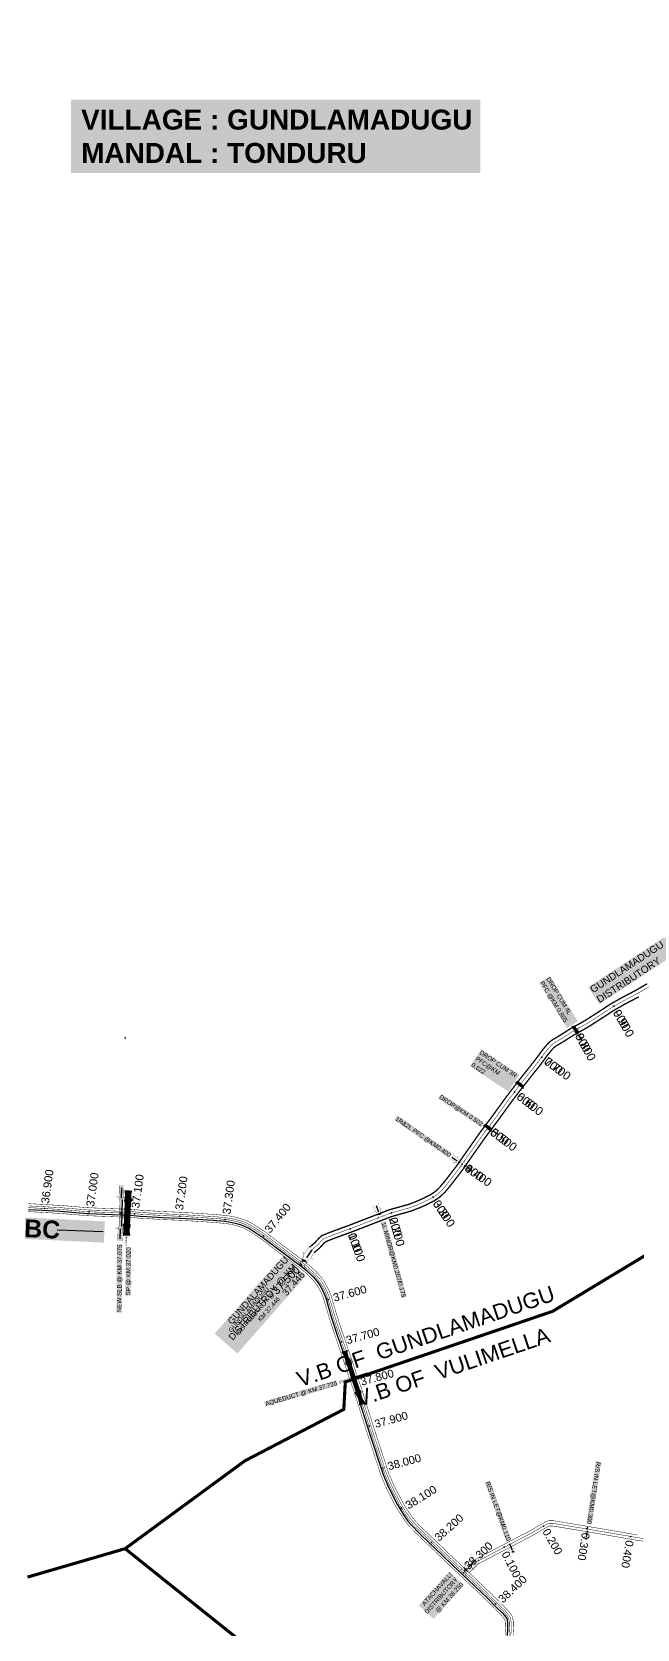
# Model space of a CAD drawing. Header units: inches. Extents: x 174104 to 230935, y 1583276 to 1631460.
# Drawn here: x 203582 to 204942, y 1599508 to 1603101 of the extents above; entities that cross this region are included whole.
import ezdxf
from ezdxf.enums import TextEntityAlignment as Align

# ---------------------------------------------------------------- set-up
doc = ezdxf.new("R2010")
doc.units = ezdxf.units.IN
doc.header["$LTSCALE"] = 15
doc.header["$MEASUREMENT"] = 0
doc.linetypes.add('ACAD_ISO02W100', pattern=[15, 12, -3])
doc.linetypes.add('HIDDEN2', pattern=[0.1875, 0.125, -0.0625])
for name, color, linetype in [('CANAL1', 7, 'Continuous'), ('CSMark', 72, 'Continuous'), ('RE REMARKS', 7, 'Continuous'), ('STRUCTURE', 5, 'Continuous'), ('TEXT', 1, 'Continuous'), ('text2', 7, 'Continuous'), ('VB', 72, 'Continuous'), ('VILLAGE BOUNDRY', 5, 'Continuous')]:
    doc.layers.add(name, color=color, linetype=linetype)
doc.styles.add('FONT1', font='Arial')
doc.styles.get("Standard").update_dxf_attribs({"font": 'arial.ttf'})
doc.dimstyles.get("Standard").update_dxf_attribs({"dimtxt": 0.18, "dimasz": 0.18, "dimexe": 0.18, "dimexo": 0.0625, "dimgap": 0.09, "dimtad": 0, "dimtih": 1, "dimtoh": 1, "dimdec": 4, "dimzin": 0, "dimdsep": 46, "dimtxsty": 'Standard', "dimcen": 0.09, "dimadec": 0, "dimazin": 0, "dimtfac": 1, "dimtdec": 4, "dimtofl": 0, "dimtmove": 0, "dimatfit": 3, "dimfxl": 1, "dimtolj": 1, "dimtzin": 0, "dimarcsym": 0})

# ---------------------------------------------------------------- blocks, each defined once
blk = doc.blocks.new('DROP')
h = blk.add_hatch()
h.set_pattern_fill('ANSI31', color=1, scale=10, angle=45)
h.set_pattern_definition([(90, (-324.4107, -25.7687), (-1.25, 0), [])])
h.paths.add_polyline_path([(-9.9, -4.3), (-13.8, 4.1), (13.8, 4.1), (10.2, -4.3)])
at = {"layer": 'STRUCTURE', "color": 5, "const_width": 0.49}
blk.add_lwpolyline([(-9.9, -4.3), (-13.8, 4.1), (13.8, 4.1), (10.2, -4.3), (-9.9, -4.3)], dxfattribs=at)
at = {"layer": 'STRUCTURE', "color": 5}
blk.add_circle((0, 0), 1.33, dxfattribs=at)
blk = doc.blocks.new('OT')
at = {"layer": 'STRUCTURE', "color": 190}
for points, const_width in [([(769751.4, 1706595.8), (769729.4, 1706595.8)], 0.5), ([(769775.2, 1706601.8), (769775.2, 1706597.8), (769769.2, 1706593.8), (769761.8, 1706593.8), (769754.4, 1706593.8), (769748.4, 1706597.8), (769748.4, 1706601.8)], 0.5), ([(769751.4, 1706579), (769729.4, 1706579)], 0.5), ([(769748.4, 1706573), (769748.4, 1706577), (769754.4, 1706581), (769761.8, 1706581), (769761.8, 1706581), (769761.8, 1706581), (769769.2, 1706581), (769775.2, 1706577), (769775.2, 1706573)], 0.5), ([(769761.8, 1706593.8), (769761.8, 1706581)], 2.5)]:
    blk.add_lwpolyline(points, dxfattribs=dict(at, const_width=const_width))
at = {"layer": 'STRUCTURE', "color": 0}
blk.add_circle((769761.8, 1706587.4), 1.87, dxfattribs=at)
blk.add_leader([(769732.6, 1706587.4), (769753.8, 1706587.4)], dimstyle='Standard', override={"dimasz": 10, "dimgap": 0.09, "dimtad": 0}, dxfattribs=at)
blk = doc.blocks.new('AQUEDUCT')
at = {"layer": 'STRUCTURE'}
h = blk.add_hatch(dxfattribs=at)
h.set_pattern_fill('DASH', color=256, scale=8, angle=-90, style=0)
h.set_pattern_definition([(270, (-1706662.7411, 769762.6106), (1, -1), [1, -1])])
edge = h.paths.add_edge_path()
edge.add_spline(control_points=[(6.5, -63.1), (6.2, -62.6), (5.2, -61.2), (4.6, -58.3), (4.1, -54.4), (3.3, -48.8), (4.1, -41.4), (5.4, -35.8), (6, -33)], knot_values=[0, 0, 0, 0, 1.613557, 5.24513, 8.624976, 13.470124, 22.190216, 30.746377, 30.746377, 30.746377, 30.746377], degree=3, periodic=0)
edge.add_line((6, -33), (4, -30))
edge.add_line((4, -30), (4, 30))
edge.add_line((4, 30), (6, 33))
edge.add_spline(control_points=[(6, 33), (5.3, 35.8), (3.9, 41.3), (2.8, 48.7), (3.5, 54.4), (3.9, 58.3), (4.4, 61.2), (5.4, 62.6), (5.7, 63.1)], knot_values=[0, 0, 0, 0, 8.556161, 17.276253, 22.121402, 25.501247, 29.13282, 30.746377, 30.746377, 30.746377, 30.746377], degree=3, periodic=0)
edge.add_line((5.7, 63.1), (-6.5, 63.1))
edge.add_spline(control_points=[(-6.5, 63.1), (-6.2, 62.6), (-5.2, 61.2), (-4.6, 58.3), (-4.1, 54.4), (-3.3, 48.8), (-4.1, 41.4), (-5.4, 35.8), (-6, 33)], knot_values=[0, 0, 0, 0, 1.613557, 5.24513, 8.624976, 13.470124, 22.190216, 30.746377, 30.746377, 30.746377, 30.746377], degree=3, periodic=0)
edge.add_line((-6, 33), (-4, 30))
edge.add_line((-4, 30), (-4, -30))
edge.add_line((-4, -30), (-6, -33))
edge.add_spline(control_points=[(-6, -33), (-5.3, -35.8), (-3.9, -41.3), (-2.8, -48.7), (-3.5, -54.4), (-3.9, -58.3), (-4.4, -61.2), (-5.4, -62.6), (-5.7, -63.1)], knot_values=[0, 0, 0, 0, 8.556161, 17.276253, 22.121402, 25.501247, 29.13282, 30.746377, 30.746377, 30.746377, 30.746377], degree=3, periodic=0)
edge.add_line((-5.7, -63.1), (6.5, -63.1))
blk.add_circle((0, 0), 0.938)
at = {"layer": 'STRUCTURE', "const_width": 0.628}
for points in [[(-12, 36), (-8, 36), (-4, 30), (-4, -30), (-8, -36), (-12, -36)], [(12, 36), (8, 36), (4, 30), (4, -30), (8, -36), (12, -36)]]:
    blk.add_lwpolyline(points, dxfattribs=at)
at = {"layer": 'STRUCTURE', "color": 3}
for points in [[(-4, 30), (-4, -30)], [(-4, 30), (-4, -30)], [(4, 30), (4, -30)]]:
    blk.add_lwpolyline(points, dxfattribs=at)
at = {"layer": 'STRUCTURE'}
for points in [[(-6.5, 63.1), (-5.7, 61.7), (-4.7, 58.2), (-4.2, 54.9), (-3.6, 50.1), (-4.3, 41.4), (-6, 33)], [(5.7, 63.1), (4.8, 61.7), (3.9, 58.2), (3.5, 54.8), (3.1, 50), (4, 41.3), (6, 33)], [(-5.7, -63.1), (-4.8, -61.7), (-3.9, -58.2), (-3.5, -54.8), (-3.1, -50), (-4, -41.3), (-6, -33)], [(6.5, -63.1), (5.7, -61.7), (4.7, -58.2), (4.2, -54.9), (3.6, -50.1), (4.3, -41.4), (6, -33)]]:
    blk.add_spline(points, degree=3, dxfattribs=at)
at = {"layer": 'STRUCTURE', "color": 0}
blk.add_text('STREAM', height=5, dxfattribs=at).set_placement((-19.7, -0.1), align=Align.MIDDLE_CENTER)
for points in [[(32.5, 0.1), (5.8, 0)], [(0.4, -62), (0.1, -38.2)]]:
    blk.add_leader(points, dimstyle='Standard', override={"dimasz": 10, "dimgap": 0.09, "dimtad": 0}, dxfattribs=at)
blk = doc.blocks.new('SLB')
at = {"layer": 'STRUCTURE'}
h = blk.add_hatch(dxfattribs=at)
h.set_pattern_fill('DOTS', color=6, scale=20, angle=320.3722, style=0)
h.set_pattern_definition([(320.372247934, (-159.4327, -72.9564), (1.2786241598, 0.5641323054), [0, -1.25])])
h.paths.add_polyline_path([(769699.5, 1706871.1), (769699.5, 1706861.1), (769729.1, 1706861.1), (769732.1, 1706863.1), (769792.1, 1706863.1), (769795.1, 1706861.1), (769824.7, 1706861.1), (769824.7, 1706871.1), (769795.1, 1706871.1), (769792.1, 1706869.1), (769732.1, 1706869.1), (769729.1, 1706871.1)])
at = {"layer": 'STRUCTURE', "color": 6, "linetype": 'ACAD_ISO02W100', "ltscale": 0.5, "const_width": 0.5}
for points in [[(769699.5, 1706871.1), (769729.1, 1706871.1)], [(769699.5, 1706861.1), (769729.1, 1706861.1)], [(769795.1, 1706871.1), (769824.7, 1706871.1)], [(769795.1, 1706861.1), (769824.7, 1706861.1)]]:
    blk.add_lwpolyline(points, dxfattribs=at)
at = {"layer": 'STRUCTURE', "color": 6, "const_width": 0.628}
for points in [[(769726.1, 1706877.1), (769726.1, 1706873.1), (769732.1, 1706869.1), (769792.1, 1706869.1), (769798.1, 1706873.1), (769798.1, 1706877.1)], [(769726.1, 1706855.1), (769726.1, 1706859.1), (769732.1, 1706863.1), (769792.1, 1706863.1), (769798.1, 1706859.1), (769798.1, 1706855.1)]]:
    blk.add_lwpolyline(points, dxfattribs=at)
at = {"layer": 'STRUCTURE', "color": 6}
blk.add_lwpolyline([(769732.1, 1706863.1), (769792.1, 1706863.1)], dxfattribs=at)
blk.add_lwpolyline([(769732.1, 1706863.1), (769792.1, 1706863.1)], dxfattribs=at)
at = {"layer": 'STRUCTURE', "color": 0}
blk.add_circle((769762.1, 1706866.1), 1.24, dxfattribs=at)
for points in [[(769703.8, 1706866), (769726.7, 1706866)], [(769818.6, 1706865.8), (769795.7, 1706865.8)]]:
    blk.add_leader(points, dimstyle='Standard', override={"dimasz": 10, "dimgap": 0.09, "dimtad": 0}, dxfattribs=at)
blk = doc.blocks.new('SP')
at = {"layer": 'STRUCTURE'}
h = blk.add_hatch(dxfattribs=at)
h.set_pattern_fill('DASH', color=256, scale=8, style=0)
edge = h.paths.add_edge_path()
edge.add_spline(control_points=[(769825.7, 1706742.1), (769825.3, 1706741.8), (769823.8, 1706740.8), (769820.9, 1706740.3), (769817, 1706739.7), (769811.4, 1706738.9), (769804, 1706739.7), (769798.4, 1706741), (769795.6, 1706741.6)], knot_values=[0, 0, 0, 0, 1.613557, 5.24513, 8.624976, 13.470124, 22.190216, 30.746377, 30.746377, 30.746377, 30.746377], degree=3, periodic=0)
edge.add_line((769795.6, 1706741.6), (769792.6, 1706739.6))
edge.add_line((769792.6, 1706739.6), (769732.6, 1706739.6))
edge.add_line((769732.6, 1706739.6), (769729.6, 1706741.6))
edge.add_spline(control_points=[(769729.6, 1706741.6), (769726.9, 1706740.9), (769721.3, 1706739.5), (769713.9, 1706738.5), (769708.3, 1706739.1), (769704.4, 1706739.6), (769701.5, 1706740), (769700, 1706741), (769699.5, 1706741.3)], knot_values=[0, 0, 0, 0, 8.556161, 17.276253, 22.121402, 25.501247, 29.13282, 30.746377, 30.746377, 30.746377, 30.746377], degree=3, periodic=0)
edge.add_line((769699.5, 1706741.3), (769699.5, 1706722.1))
edge.add_spline(control_points=[(769699.5, 1706722.1), (769700, 1706722.4), (769701.4, 1706723.4), (769704.3, 1706724), (769708.2, 1706724.5), (769713.8, 1706725.3), (769721.2, 1706724.5), (769726.8, 1706723.3), (769729.6, 1706722.6)], knot_values=[0, 0, 0, 0, 1.613557, 5.24513, 8.624976, 13.470124, 22.190216, 30.746377, 30.746377, 30.746377, 30.746377], degree=3, periodic=0)
edge.add_line((769729.6, 1706722.6), (769732.6, 1706724.6))
edge.add_line((769732.6, 1706724.6), (769792.6, 1706724.6))
edge.add_line((769792.6, 1706724.6), (769795.6, 1706722.6))
edge.add_spline(control_points=[(769795.6, 1706722.6), (769798.4, 1706723.3), (769803.9, 1706724.8), (769811.3, 1706725.8), (769817, 1706725.1), (769820.9, 1706724.7), (769823.8, 1706724.2), (769825.2, 1706723.3), (769825.7, 1706723)], knot_values=[0, 0, 0, 0, 8.556161, 17.276253, 22.121402, 25.501247, 29.13282, 30.746377, 30.746377, 30.746377, 30.746377], degree=3, periodic=0)
edge.add_line((769825.7, 1706723), (769825.7, 1706742.1))
h.paths.add_polyline_path([(769764.2, 1706732.1, -1), (769761.1, 1706732.1, -1)], flags=0)
h.paths.add_polyline_path([(769761.1, 1706732.1, 1), (769764.2, 1706732.1, 1)], flags=16)
at = {"layer": 'STRUCTURE', "const_width": 0.628}
for points in [[(769726.6, 1706747.6), (769726.6, 1706743.6), (769732.6, 1706739.6), (769792.6, 1706739.6), (769798.6, 1706743.6), (769798.6, 1706747.6)], [(769726.6, 1706716.6), (769726.6, 1706720.6), (769732.6, 1706724.6), (769792.6, 1706724.6), (769798.6, 1706720.6), (769798.6, 1706716.6)]]:
    blk.add_lwpolyline(points, dxfattribs=at)
at = {"layer": 'STRUCTURE', "color": 3}
blk.add_lwpolyline([(769732.6, 1706724.6), (769792.6, 1706724.6)], dxfattribs=at)
blk.add_lwpolyline([(769732.6, 1706724.6), (769792.6, 1706724.6)], dxfattribs=at)
at = {"layer": 'STRUCTURE', "color": 0}
blk.add_circle((769762.6, 1706732.1), 1.55, dxfattribs=at)
at = {"layer": 'STRUCTURE'}
for points in [[(769699.5, 1706741.3), (769700.9, 1706740.5), (769704.4, 1706739.6), (769707.8, 1706739.2), (769712.6, 1706738.8), (769721.3, 1706739.7), (769729.6, 1706741.6)], [(769699.5, 1706722.1), (769700.9, 1706723), (769704.4, 1706724), (769707.7, 1706724.5), (769712.5, 1706725), (769721.2, 1706724.4), (769729.6, 1706722.6)], [(769825.7, 1706742.1), (769824.3, 1706741.3), (769820.8, 1706740.3), (769817.5, 1706739.8), (769812.7, 1706739.2), (769804, 1706739.9), (769795.6, 1706741.6)], [(769825.7, 1706723), (769824.3, 1706723.8), (769820.8, 1706724.7), (769817.4, 1706725.1), (769812.6, 1706725.5), (769803.9, 1706724.6), (769795.6, 1706722.6)]]:
    blk.add_spline(points, degree=3, dxfattribs=at)
at = {"layer": 'STRUCTURE', "color": 0}
blk.add_text('STREAM', height=5, dxfattribs=at).set_placement((769684.3, 1706732.1), align=Align.MIDDLE_CENTER)
for points in [[(769727.4, 1706732.1), (769700.8, 1706732.1)], [(769824.4, 1706732.1), (769800.5, 1706732.1)]]:
    blk.add_leader(points, dimstyle='Standard', override={"dimasz": 10, "dimgap": 0.09, "dimtad": 0}, dxfattribs=at)
blk = doc.blocks.new('1INLET')
at = {"layer": 'STRUCTURE', "color": 190}
for points, const_width in [([(9.4, 10.1), (9.4, 7.3), (5.2, 4.5), (0, 4.5), (0, 4.5), (0, 4.5), (-5.2, 4.5), (-9.4, 7.3), (-9.4, 10.1)], 0.35), ([(0, -4.5), (0, 4.5)], 1.75), ([(7.3, 5.9), (22.7, 5.9)], 0.35), ([(-9.4, -10.1), (-9.4, -7.3), (-5.2, -4.5), (0, -4.5), (5.2, -4.5), (9.4, -7.3), (9.4, -10.1)], 0.35), ([(7.3, -5.9), (22.7, -5.9)], 0.35)]:
    blk.add_lwpolyline(points, dxfattribs=dict(at, const_width=const_width))
at = {"layer": 'STRUCTURE', "color": 0}
blk.add_circle((0, 0), 1.31, dxfattribs=at)
blk.add_leader([(26, 0.1), (5.6, 0)], dimstyle='Standard', override={"dimasz": 8, "dimgap": 0.09, "dimtad": 0}, dxfattribs=at)
blk = doc.blocks.new('GGG')
at = {"layer": 'STRUCTURE', "color": 5, "insert": (181339.4, 1616872.7), "char_height": 40, "width": 213.631, "attachment_point": 1, "rotation": 22.6465, "bg_fill": 1, "box_fill_scale": 1.1, "bg_fill_color": 7, "bg_fill_true_color": 16777215, "bg_fill_transparency": 0}
blk.add_mtext('{\\fArial|b1|i0|c0|p34;\\C1;PBC}', dxfattribs=at)
at = {"layer": 'RE REMARKS', "color": 1}
blk.add_leader([(181545.2, 1616937), (181450.2, 1616896)], dimstyle='Standard', override={"dimasz": 50}, dxfattribs=at)

msp = doc.modelspace()

# ---------------------------------------------------------------- linework, layer by layer
at = {"color": 3}
for p in [(203791, 1600838, 23), (203710.39862, 1600447.08899), (203781.25132, 1600444.23143), (203796.25132, 1600444.23143), (204185.80758, 1600330.72841), (204188, 1600328, 19), (204277.56828, 1600154.19138), (204304.26351, 1600073.82372), (204309.58111, 1600059.21147), (204412.84803, 1599780.03647)]:
    msp.add_point(p, dxfattribs=at)
at = {"layer": 'CANAL1', "color": 200}
for points, const_width in [([(204205.79968, 1600367.38723), (204218.20987, 1600377.93843), (204227.57631, 1600388.38106), (204233.64532, 1600393.40063), (204242.29034, 1600397.09603), (204260.58747, 1600404.19916), (204294.26154, 1600416.35891), (204353.8951, 1600439.4715), (204384.84732, 1600451.38997), (204410.1704, 1600458.56933), (204429.50484, 1600463.96147), (204448.83268, 1600471.56233), (204462.33528, 1600477.59562), (204478.58633, 1600485.95286), (204488.59081, 1600492.69809), (204498.74165, 1600502.29696), (204510.46909, 1600516.41552), (204536.34535, 1600550.00755), (204559.03557, 1600582.6355), (204587.85276, 1600623.59315), (204614.41536, 1600658.95689), (204647.75727, 1600704.96447), (204672.99417, 1600738.12255), (204712.71537, 1600788.04729), (204729.23984, 1600810.4372), (204738.72162, 1600821.9172), (204744.32683, 1600827.95865), (204751.63248, 1600833.65661), (204766.35391, 1600842.28017), (204791.92037, 1600858.55375), (204808.10008, 1600867.4582), (204825.57613, 1600877.3554), (204860.10709, 1600899.46198), (204882.28166, 1600914.04664), (204890.97617, 1600919.06199), (204909.51433, 1600929.43341), (204938.22447, 1600944.49226), (204964.92418, 1600959.92699)], 3), ([(204205.79968, 1600367.38723), (204218.20987, 1600377.93843), (204227.57631, 1600388.38106), (204233.64532, 1600393.40063), (204242.29034, 1600397.09603), (204260.58747, 1600404.19916), (204294.26154, 1600416.35891), (204353.8951, 1600439.4715), (204384.84732, 1600451.38997), (204410.1704, 1600458.56933), (204429.50484, 1600463.96147), (204448.83268, 1600471.56233), (204462.33528, 1600477.59562), (204478.58633, 1600485.95286), (204488.59081, 1600492.69809), (204498.74165, 1600502.29696), (204510.46909, 1600516.41552), (204536.34535, 1600550.00755), (204559.03557, 1600582.6355), (204587.85276, 1600623.59315), (204614.41536, 1600658.95689), (204647.75727, 1600704.96447), (204672.99417, 1600738.12255), (204712.71537, 1600788.04729), (204729.23984, 1600810.4372), (204738.72162, 1600821.9172), (204744.32683, 1600827.95865), (204751.63248, 1600833.65661), (204766.35391, 1600842.28017), (204791.92037, 1600858.55375), (204808.10008, 1600867.4582), (204825.57613, 1600877.3554), (204860.10709, 1600899.46198), (204882.28166, 1600914.04664), (204890.97617, 1600919.06199), (204909.51433, 1600929.43341), (204938.22447, 1600944.49226), (204964.92418, 1600959.92699)], 1), ([(204216.1635, 1600355.19743), (204229.39813, 1600366.44957), (204238.69169, 1600376.81094), (204242.06068, 1600379.59737), (204248.33166, 1600382.27797), (204266.20053, 1600389.21484), (204299.87046, 1600401.37309), (204359.6609, 1600424.5465), (204389.91468, 1600436.19603), (204414.5016, 1600443.16667), (204434.59516, 1600448.77053), (204455.02732, 1600456.80567), (204469.26272, 1600463.16638), (204486.74567, 1600472.15714), (204498.62719, 1600480.16791), (204510.43435, 1600491.33304), (204522.96491, 1600506.41848), (204549.25865, 1600540.55245), (204572.14643, 1600573.4645), (204600.79524, 1600614.18285), (204627.29064, 1600649.45711), (204660.60273, 1600695.42353), (204685.62183, 1600728.29545), (204725.41663, 1600778.31271), (204741.85416, 1600800.5848), (204750.76438, 1600811.3728), (204755.18117, 1600816.13335), (204760.63552, 1600820.38739), (204774.69609, 1600828.62383), (204800.08163, 1600844.78225), (204815.89992, 1600853.4878), (204833.83787, 1600863.6466), (204868.81691, 1600886.04002), (204890.68234, 1600900.42136), (204898.87983, 1600905.15001), (204917.13767, 1600915.36459), (204945.94753, 1600930.47574)], 3), ([(204216.1635, 1600355.19743), (204229.39813, 1600366.44957), (204238.69169, 1600376.81094), (204242.06068, 1600379.59737), (204248.33166, 1600382.27797), (204266.20053, 1600389.21484), (204299.87046, 1600401.37309), (204359.6609, 1600424.5465), (204389.91468, 1600436.19603), (204414.5016, 1600443.16667), (204434.59516, 1600448.77053), (204455.02732, 1600456.80567), (204469.26272, 1600463.16638), (204486.74567, 1600472.15714), (204498.62719, 1600480.16791), (204510.43435, 1600491.33304), (204522.96491, 1600506.41848), (204549.25865, 1600540.55245), (204572.14643, 1600573.4645), (204600.79524, 1600614.18285), (204627.29064, 1600649.45711), (204660.60273, 1600695.42353), (204685.62183, 1600728.29545), (204725.41663, 1600778.31271), (204741.85416, 1600800.5848), (204750.76438, 1600811.3728), (204755.18117, 1600816.13335), (204760.63552, 1600820.38739), (204774.69609, 1600828.62383), (204800.08163, 1600844.78225), (204815.89992, 1600853.4878), (204833.83787, 1600863.6466), (204868.81691, 1600886.04002), (204890.68234, 1600900.42136), (204898.87983, 1600905.15001), (204917.13767, 1600915.36459), (204945.94753, 1600930.47574)], 1), ([(203573.43107, 1600447.39044), (203604.32145, 1600445.68548), (203645.60237, 1600443.27279), (203705.77743, 1600438.26805), (203710.03594, 1600438.0963), (203780.16206, 1600435.26804), (203795.2052, 1600435.43016), (203824.4542, 1600432.50328), (203839.85711, 1600431.73798), (203875.04832, 1600429.53178), (203912.89656, 1600427.94864), (203942.81948, 1600426.2546), (203965.27493, 1600424.69824), (203988.36768, 1600423.26932), (204014.26244, 1600420.90448), (204027.57252, 1600419.09012), (204040.07571, 1600416.15924), (204048.01615, 1600413.78689), (204057.49582, 1600410.37351), (204067.98266, 1600404.91285), (204076.84187, 1600399.50408), (204099.56813, 1600384.19753), (204101.01059, 1600383.06871), (204124.41538, 1600364.75268), (204169.77144, 1600331.05987), (204182.40649, 1600322.10816), (204195.64283, 1600310.87005), (204210.35438, 1600297.34688), (204218.86166, 1600287.25252), (204225.06814, 1600278.00865), (204232.58897, 1600263.84691), (204237.38699, 1600251.5689), (204249.79362, 1600209.4239), (204255.72122, 1600190.87733), (204264.23224, 1600165.5919), (204269.03897, 1600151.31895), (204290.77491, 1600086.77691), (204295.55027, 1600071.44902), (204301.12372, 1600056.13372), (204304.74287, 1600046.18865), (204335.21587, 1599949.61426), (204366.38212, 1599854.2238), (204378.56538, 1599825.137), (204399.01982, 1599785.21298), (204405.20902, 1599775.27773), (204412.14507, 1599764.14359), (204422.98764, 1599748.33848), (204431.17238, 1599738.50164), (204448.85976, 1599720.63465), (204472.40901, 1599698.04433), (204499.52701, 1599672.03059), (204524.89495, 1599647.61093), (204545.6924, 1599628.39773), (204601.45401, 1599575.25269), (204622.87133, 1599553.44441), (204635.46287, 1599541.4233), (204640.39929, 1599535.69705), (204644.70102, 1599529.84511), (204646.04658, 1599523.8856), (204646.17798, 1599508.52548), (204645.41243, 1599493.93535)], 1), ([(203574.16093, 1600465.37756), (203605.34255, 1600463.65652), (203646.87363, 1600461.22921), (203706.88657, 1600456.23795), (203710.76131, 1600456.08168), (203780.42794, 1600453.27196), (203796.0068, 1600453.43984), (203825.7978, 1600450.45872), (203840.86689, 1600449.71002), (203875.98768, 1600447.50822), (203913.78144, 1600445.92736), (203943.95052, 1600444.2194), (203966.45307, 1600442.65976), (203989.74232, 1600441.21868), (204016.29756, 1600438.79352), (204030.84948, 1600436.80988), (204044.71029, 1600433.56076), (204053.64585, 1600430.89111), (204064.73418, 1600426.89849), (204076.83934, 1600420.59515), (204086.56413, 1600414.65792), (204110.15587, 1600398.76847), (204112.10385, 1600397.24402), (204135.33062, 1600379.06732), (204180.34256, 1600345.63013), (204193.45551, 1600336.33984), (204207.56317, 1600324.36195), (204223.37962, 1600309.82312), (204233.25834, 1600298.10148), (204240.52986, 1600287.27135), (204248.97503, 1600271.36909), (204254.43501, 1600257.3971), (204267.00238, 1600214.7061), (204272.82478, 1600196.48867), (204281.29176, 1600171.3341), (204286.09759, 1600157.06381), (204307.89909, 1600092.32709), (204312.60973, 1600077.20698), (204318.0385, 1600062.28923), (204321.79113, 1600051.97735), (204352.35413, 1599955.11774), (204383.26588, 1599860.5062), (204394.90062, 1599832.729), (204414.69618, 1599794.09102), (204420.48703, 1599784.79521), (204427.21293, 1599773.99841), (204437.35836, 1599759.20952), (204444.51162, 1599750.61236), (204461.48824, 1599733.46335), (204484.86971, 1599711.03398), (204511.99899, 1599685.00941), (204537.24505, 1599660.70707), (204558.0096, 1599641.52427), (204614.08799, 1599588.07731), (204635.51067, 1599566.26359), (204648.52513, 1599553.8387), (204654.48871, 1599546.92095), (204661.43098, 1599537.47689), (204664.02942, 1599525.9684), (204664.18202, 1599508.13052), (204663.37357, 1599492.72265)], 1), ([(204557.17085, 1599643.84996), (204578.54963, 1599665.13891), (204697.53666, 1599727.33009), (204730.34891, 1599746.14982), (204737.14529, 1599749.90317), (204741.88149, 1599751.88228), (204746.55599, 1599752.23001), (204753.24196, 1599752.31965), (204833.48891, 1599738.96295), (204942.70698, 1599720.18442)], 1), ([(204565.63824, 1599635.34683), (204585.72463, 1599655.34882), (204703.30334, 1599716.80391), (204736.23509, 1599735.69218), (204742.37471, 1599739.08283), (204744.71251, 1599740.05972), (204747.08201, 1599740.23599), (204752.33004, 1599740.30635), (204831.48709, 1599727.13105), (204940.82702, 1599708.33158), (204956.29101, 1599706.08411)], 1)]:
    msp.add_lwpolyline(points, dxfattribs=dict(at, const_width=const_width))
at = {"layer": 'CANAL1', "color": 1, "linetype": 'HIDDEN2', "ltscale": 4, "const_width": 1}
for points in [[(204210.98159, 1600361.29233), (204223.804, 1600372.194), (204233.134, 1600382.596), (204237.853, 1600386.499), (204245.311, 1600389.687), (204263.394, 1600396.707), (204297.066, 1600408.866), (204356.778, 1600432.009), (204387.381, 1600443.793), (204412.336, 1600450.868), (204432.05, 1600456.366), (204451.93, 1600464.184), (204465.799, 1600470.381), (204482.666, 1600479.055), (204493.609, 1600486.433), (204504.588, 1600496.815), (204516.717, 1600511.417), (204542.802, 1600545.28), (204565.591, 1600578.05), (204594.324, 1600618.888), (204620.853, 1600654.207), (204654.18, 1600700.194), (204679.308, 1600733.209), (204719.066, 1600783.18), (204735.547, 1600805.511), (204744.743, 1600816.645), (204749.754, 1600822.046), (204756.134, 1600827.022), (204770.525, 1600835.452), (204796.001, 1600851.668), (204812, 1600860.473), (204829.707, 1600870.501), (204864.462, 1600892.751), (204886.482, 1600907.234), (204894.928, 1600912.106), (204913.326, 1600922.399), (204942.086, 1600937.484), (204968.928, 1600953.001)], [(204210.98159, 1600361.29233), (204223.804, 1600372.194), (204233.134, 1600382.596), (204237.853, 1600386.499), (204245.311, 1600389.687), (204263.394, 1600396.707), (204297.066, 1600408.866), (204356.778, 1600432.009), (204387.381, 1600443.793), (204412.336, 1600450.868), (204432.05, 1600456.366), (204451.93, 1600464.184), (204465.799, 1600470.381), (204482.666, 1600479.055), (204493.609, 1600486.433), (204504.588, 1600496.815), (204516.717, 1600511.417), (204542.802, 1600545.28), (204565.591, 1600578.05), (204594.324, 1600618.888), (204620.853, 1600654.207), (204654.18, 1600700.194), (204679.308, 1600733.209), (204719.066, 1600783.18), (204735.547, 1600805.511), (204744.743, 1600816.645), (204749.754, 1600822.046), (204756.134, 1600827.022), (204770.525, 1600835.452), (204796.001, 1600851.668), (204812, 1600860.473), (204829.707, 1600870.501), (204864.462, 1600892.751), (204886.482, 1600907.234), (204894.928, 1600912.106), (204913.326, 1600922.399), (204942.086, 1600937.484), (204968.928, 1600953.001)], [(203573.796, 1600456.384), (203604.832, 1600454.671), (203646.238, 1600452.251), (203706.332, 1600447.253), (203710.39862, 1600447.08899), (203780.295, 1600444.27), (203795.606, 1600444.435), (203825.126, 1600441.481), (203840.362, 1600440.724), (203875.518, 1600438.52), (203913.339, 1600436.938), (203943.385, 1600435.237), (203965.864, 1600433.679), (203989.055, 1600432.244), (204015.28, 1600429.849), (204029.211, 1600427.95), (204042.393, 1600424.86), (204050.831, 1600422.339), (204061.115, 1600418.636), (204072.411, 1600412.754), (204081.703, 1600407.081), (204104.862, 1600391.483), (204106.55722, 1600390.15637), (204129.873, 1600371.91), (204175.057, 1600338.345), (204187.931, 1600329.224), (204201.603, 1600317.616), (204216.867, 1600303.585), (204226.06, 1600292.677), (204232.799, 1600282.64), (204240.782, 1600267.608), (204245.911, 1600254.483), (204258.398, 1600212.065), (204264.273, 1600193.683), (204272.762, 1600168.463), (204277.56828, 1600154.19138), (204299.337, 1600089.552), (204304.08, 1600074.328), (204309.58111, 1600059.21147), (204313.267, 1600049.083), (204343.785, 1599952.366), (204374.824, 1599857.365), (204386.733, 1599828.933), (204406.858, 1599789.652), (204412.84803, 1599780.03647), (204419.679, 1599769.071), (204430.173, 1599753.774), (204437.842, 1599744.557), (204455.174, 1599727.049), (204478.63936, 1599704.53916), (204505.763, 1599678.52), (204531.07, 1599654.159), (204551.851, 1599634.961), (204607.771, 1599581.665), (204629.191, 1599559.854), (204641.994, 1599547.631), (204647.444, 1599541.309), (204653.066, 1599533.661), (204655.038, 1599524.927), (204655.18, 1599508.328), (204654.393, 1599493.329)]]:
    msp.add_lwpolyline(points, dxfattribs=at)
at = {"layer": 'CANAL1', "color": 5, "const_width": 1}
msp.add_lwpolyline([(203573.95819, 1600460.38114), (203605.05891, 1600458.66456), (203646.5205, 1600456.24131), (203706.57848, 1600451.24631), (203710.55982, 1600451.08574), (203780.35408, 1600448.27087), (203795.78413, 1600448.43715), (203825.42458, 1600445.4711), (203840.5864, 1600444.71779), (203875.72675, 1600442.51477), (203913.53564, 1600440.93327), (203943.63634, 1600439.22918), (203966.12581, 1600437.67045), (203989.36048, 1600436.23275), (204015.73225, 1600433.82434), (204029.93921, 1600431.88773), (204043.42291, 1600428.72701), (204052.08205, 1600426.13994), (204062.72353, 1600422.30822), (204074.37915, 1600416.23895), (204083.8635, 1600410.44852), (204107.21483, 1600394.72098), (204109.02238, 1600393.30644), (204132.29861, 1600375.09103), (204177.40614, 1600341.58284), (204190.38634, 1600332.38659), (204204.25196, 1600320.6142), (204219.7615, 1600306.3575), (204229.25926, 1600295.08788), (204236.23494, 1600284.69838), (204244.42335, 1600269.2796), (204249.69945, 1600255.77816), (204262.22217, 1600213.23882), (204268.07379, 1600194.92997), (204276.553, 1600169.73904), (204281.35908, 1600155.46802), (204303.14237, 1600090.78537), (204307.87099, 1600075.60755), (204313.33995, 1600060.57937), (204317.0555, 1600050.36938), (204347.5935, 1599953.58899), (204378.57595, 1599858.76109), (204390.36305, 1599830.62011), (204410.34163, 1599791.6249), (204416.24314, 1599782.15146), (204423.02741, 1599771.26096), (204433.36649, 1599756.18979), (204440.80628, 1599747.24827), (204457.98033, 1599729.89982), (204481.40841, 1599707.42574), (204508.53455, 1599681.40418), (204533.81447, 1599657.06925), (204554.58816, 1599637.87801), (204610.57855, 1599584.51492), (204631.99974, 1599562.70271), (204644.89673, 1599550.38998), (204650.57498, 1599543.8032), (204656.78377, 1599535.35695), (204659.03419, 1599525.38984), (204659.1809, 1599508.24023), (204658.38436, 1599493.05951)], dxfattribs=at)
at = {"layer": 'CANAL1', "color": 5}
msp.add_lwpolyline([(203573.63381, 1600452.38686), (203604.60509, 1600450.67744), (203645.9555, 1600448.26069), (203706.08552, 1600443.25969), (203710.23743, 1600443.09224), (203780.23592, 1600440.26913), (203795.42787, 1600440.43285), (203824.82742, 1600437.4909), (203840.1376, 1600436.73021), (203875.30925, 1600434.52523), (203913.14236, 1600432.94273), (203943.13366, 1600431.24482), (203965.60219, 1600429.68755), (203988.74952, 1600428.25525), (204014.82775, 1600425.87366), (204028.48279, 1600424.01227), (204041.36309, 1600420.99299), (204049.57995, 1600418.53806), (204059.50647, 1600414.96378), (204070.44285, 1600409.26905), (204079.5425, 1600403.71348), (204102.50917, 1600388.24502), (204104.09205, 1600387.00629), (204127.44739, 1600368.72897), (204172.70786, 1600335.10716), (204185.47566, 1600326.06141), (204198.95404, 1600314.6178), (204213.9725, 1600300.8125), (204222.86074, 1600290.26612), (204229.36306, 1600280.58162), (204237.14065, 1600265.9364), (204242.12255, 1600253.18784), (204254.57383, 1600210.89118), (204260.47221, 1600192.43603), (204268.971, 1600167.18696), (204273.77747, 1600152.91474), (204295.53163, 1600088.31863), (204300.28901, 1600073.04845), (204305.82227, 1600057.84358), (204309.4785, 1600047.79662), (204339.9765, 1599951.14301), (204371.07205, 1599855.96891), (204383.10295, 1599827.24589), (204403.37437, 1599787.6791), (204409.45291, 1599777.92147), (204416.33059, 1599766.88104), (204426.97951, 1599751.35821), (204434.87772, 1599741.86573), (204452.36767, 1599724.19818), (204475.87032, 1599701.65257), (204502.99145, 1599675.63582), (204528.32553, 1599651.24875), (204549.11384, 1599632.04399), (204604.96345, 1599578.81508), (204626.38226, 1599557.00529), (204639.09127, 1599544.87202), (204644.31302, 1599538.8148), (204649.34823, 1599531.96505), (204651.04181, 1599524.46416), (204651.1791, 1599508.41577), (204650.40164, 1599493.59849)], dxfattribs=at)
at = {"layer": 'CANAL1', "color": 1, "ltscale": 4, "const_width": 1}
msp.add_lwpolyline([(204557.25964, 1599642.2171), (204582.13713, 1599660.24386), (204582.13713, 1599660.24386), (204700.42, 1599722.067), (204733.292, 1599740.921), (204739.76, 1599744.493), (204743.297, 1599745.971), (204746.819, 1599746.233), (204752.786, 1599746.313), (204832.488, 1599733.047), (204941.767, 1599714.258), (204956.581, 1599712.105)], dxfattribs=at)
at = {"layer": 'text2', "color": 2, "linetype": 'Continuous'}
for p in [(204889.98478, 1600909.25455), (204889.98478, 1600909.25455), (204805.00554, 1600856.62362), (204805.00554, 1600856.62362), (204727.85987, 1600795.09529), (204727.85987, 1600795.09529), (204666.38762, 1600716.23326), (204666.38762, 1600716.23326), (204607.00967, 1600635.77689), (204607.00967, 1600635.77689), (204549.06564, 1600554.28696), (204549.06564, 1600554.28696), (204483.50047, 1600479.61762), (204483.50047, 1600479.61762), (203610.16013, 1600454.35959), (203812.25775, 1600442.7687), (203914.07142, 1600436.89654), (204390.20034, 1600444.59231), (204390.20034, 1600444.59231), (204015.81215, 1600429.77646), (204296.84388, 1600408.78579), (204296.84388, 1600408.78579), (204102.50352, 1600393.07148), (204247.37533, 1600249.5087), (204339.64242, 1599965.49457), (204370.56623, 1599870.39675), (204831, 1599736, 3), (204479.77639, 1599703.44843), (204552.26458, 1599634.56683), (204555, 1599639, 1), (204624.11209, 1599565.02562)]:
    msp.add_point(p, dxfattribs=at)
at = {"layer": 'text2', "color": 3, "linetype": 'Continuous'}
for p in [(204802, 1600861, 14), (204677, 1600736, 13), (204606, 1600638, 12), (204363, 1600442, 11), (204190, 1600336, 10), (204731.48558, 1599739.88491), (204828.9345, 1599733.63846), (204643.53428, 1599692.33443), (204655.73253, 1599698.71011), (204927.49159, 1599716.71246)]:
    msp.add_point(p, dxfattribs=at)
at = {"layer": 'VILLAGE BOUNDRY', "linetype": 'HIDDEN2', "ltscale": 20, "const_width": 7}
msp.add_lwpolyline([(203571.55879, 1599625.25757), (203791.12047, 1599689.23718), (204060.26592, 1599886.80079), (204282.77944, 1600002.62654), (204286.13917, 1600064.26447), (204752.319, 1600223.10858), (205100.28202, 1600433.11444), (205152.05635, 1600724.79087), (205177.56634, 1600929.61524), (205214.78575, 1601157.2378), (205270.13142, 1601469.74098), (205315.8771, 1601679.72454), (205437.45166, 1602144.30937), (205465.76374, 1602265.1479), (205501.09927, 1602412.9072), (205551.24719, 1602636.91614), (205642.98061, 1602956.78802), (205764.38448, 1603365.23283), (205811.43965, 1603536.20371), (205906.70745, 1603798.67439), (205977.54763, 1604112.24759), (206013.64296, 1604361.45039)], dxfattribs=at)
at = {"layer": 'VILLAGE BOUNDRY', "linetype": 'HIDDEN2', "ltscale": 20}
msp.add_lwpolyline([(203566.92711, 1596785.29024, 7, 7, 0), (203687.34223, 1596819.21224, 7, 7, 0), (203725.25449, 1596832.28476, 7, 7, 0), (203793.92458, 1596851.31574, 7, 7, 0), (203815.38912, 1596873.20649, 7, 7, 0), (203791.67919, 1596959.05829, 7, 7, 0), (203768.794, 1597048.17376, 7, 7, 0), (203692.21523, 1597349.37718, 7, 7, 0), (203696.33945, 1597666.51304, 7, 7, 0), (203720.33628, 1597739.62764, 7, 7, 0), (204101.06262, 1597932.65207, 7, 7, 0), (204137.12827, 1597996.04893, 7, 7, 0), (204065.30878, 1598158.70615, 7, 7, 0), (203967.7708, 1598375.26356, 7, 7, 0), (203965.46699, 1598385.01377, 7, 7, 0), (203887.45147, 1598388.24731, 7, 7, 0), (203901.54998, 1598488.91687, 7, 7, 0), (203947.60263, 1598767.9871, 7, 7, 0), (203961.85376, 1598861.12377, 7, 7, 0), (203916.14589, 1598946.00226, 7, 7, 0), (204055.22439, 1599101.14496, 7, 7, 0), (204067.90517, 1599236.45603, 7, 7, 0), (204076.34789, 1599460.84679, 7, 7, 0), (203791.12047, 1599689.23718, 7, 7, 0)], format="xyseb", dxfattribs=at)

# ---------------------------------------------------------------- block references
for p, xscale, yscale, zscale, rotation in [((204804.0214, 1600856.63756, 14), 0.7999999999999999, 0.7999999999999999, 0.7999999999999999, 123.5535087009804), ((204679.308, 1600733.209), 0.8, 0.8, 0.8, 143.0792603592361), ((204607.47513, 1600636.65901), 0.8, 0.8, 0.8, 143.0792603592361)]:
    msp.add_blockref('DROP', p, dxfattribs=dict(xscale=xscale, yscale=yscale, zscale=zscale, rotation=rotation))
at = {"rotation": 18.35689587063089}
msp.add_blockref('AQUEDUCT', (204304.26351, 1600073.82372), dxfattribs=at)
at = {"layer": 'STRUCTURE', "color": 0}
for name, p, xscale, yscale, zscale, rotation in [('OT', (1506825.39397, 1749808.81204), 0.7, 0.7, 0.7, 120.8045525185911), ('OT', (1347241.05494, 2242380.16311), 0.7, 0.7, 0.7, 143.5983419964791), ('OT', (-924788.19076, 935690.09377), 0.7000000000000001, 0.7000000000000001, 0.7000000000000001, 324.764418503636), ('OT', (1347182.88503, 2242298.27549), 0.7, 0.7, 0.7, 143.5983419964791), ('SP', (1540962.62395, 925546.9981), 0.7999999999999998, 0.7999999999999998, 0.7999999999999998, 87.49503087647638), ('OT', (-1105302.31935, 1647494.20094, 11), 0.7000000000000001, 0.7000000000000001, 0.7000000000000001, 292.2203348690544)]:
    msp.add_blockref(name, p, dxfattribs=dict(at, xscale=xscale, yscale=yscale, zscale=zscale, rotation=rotation))
for name, p, rotation in [('SLB', (1888656.2193, 783668.9678), 88.41174015594743), ('OT', (-765166.83683, 3201996.65301), 235.4611924964632), ('OT', (-451425.37912, 3353113.22346), 224.788994013238)]:
    msp.add_blockref(name, p, dxfattribs=dict(at, rotation=rotation))
at = {"layer": 'text2', "rotation": 334.5688261621983}
msp.add_blockref('GGG', (-654567.96024, 218103.3665), dxfattribs=at)
at = {"layer": 'text2', "color": 3, "linetype": 'Continuous', "xscale": 0.7, "yscale": 0.7, "zscale": 0.7}
for p, rotation in [((204827.37642, 1599711.68292, 3), 80.75059178309593), ((204663.18939, 1599682.34174, 3), 112.7376797818323)]:
    msp.add_blockref('1INLET', p, dxfattribs=dict(at, rotation=rotation))

# ---------------------------------------------------------------- texts
at = {"layer": 'CSMark', "color": 1, "style": 'FONT1'}
for s, rotation, p in [('0.900', 299.97811571, (204895.48114, 1600899.72617)), ('0.800', 298.82605128, (204810.30921, 1600846.98666)), ('0.700', 323.57147495, (204736.71045, 1600788.56328)), ('0.600', 322.72492535, (204675.14073, 1600709.5712)), ('0.500', 323.08885515, (204615.80492, 1600629.17055)), ('0.400', 325.18437439, (204558.09657, 1600548.00665)), ('0.300', 303.98867506, (204489.64979, 1600470.49699)), ('0.200', 285.82858054, (204393.2007, 1600434.00941)), ('0.100', 289.85471277, (204300.57988, 1600398.43967))]:
    msp.add_text(s, height=19, rotation=rotation, dxfattribs=at).set_placement(p, align=Align.MIDDLE_LEFT)
at = {"layer": 'CSMark', "color": 1}
for s, height, rotation, p in [('900', 19, 299.97811571, (204895.48114, 1600899.72617)), ('800', 19, 298.82605128, (204810.30921, 1600846.98666)), ('700', 19, 323.57147495, (204736.71045, 1600788.56328)), ('600', 19, 322.72492535, (204675.14073, 1600709.5712)), ('500', 19, 323.08885515, (204615.80492, 1600629.17055)), ('400', 19, 325.18437439, (204558.09657, 1600548.00665)), ('36.900', 18, 82.05076143, (203610.74775, 1600465.84568)), ('37.000', 18, 82.05076143, (203712.14529, 1600458.77267, -8)), ('37.100', 18, 82.05076143, (203813.72591, 1600455.2113, -8)), ('37.200', 18, 82.05076143, (203912.17134, 1600450.89927, -8)), ('37.300', 18, 82.05076143, (204018.6735, 1600441.74707, -8)), ('300', 19, 303.98867506, (204489.64979, 1600470.49699)), ('37.400', 18, 51.0108983, (204109.93471, 1600402.8548, -8)), ('200', 19, 285.82858054, (204393.2007, 1600434.00941)), ('100', 19, 289.85471277, (204300.57988, 1600398.43967)), ('37.500', 18, 45.96249772, (204125.94728, 1600265.49301, -8)), ('37.600', 18, 15.50191369, (204259.3283, 1600253.38968, -8)), ('37.700', 18, 15.50191369, (204288.42378, 1600157.54308, -8)), ('37.800', 18, 15.50191369, (204320.65378, 1600064.2344, -8)), ('37.900', 18, 15.50191369, (204352.2122, 1599969.23795, -8)), ('38.000', 18, 15.50191369, (204381.70133, 1599873.98037, -8)), ('38.100', 18, 31.58216165, (204423.61799, 1599784.89788, -8)), ('38.200', 18, 41.87545518, (204490.62165, 1599711.18288, -8)), ('0.200', 18, 299.836773, (204736.46216, 1599732.36399)), ('0.300', 18, 260.55003461, (204827.39365, 1599724.77111)), ('38.300', 18, 43.10709212, (204557.46492, 1599647.44638, -8)), ('0.100', 18, 297.59480597, (204644.72523, 1599681.75414)), ('0.400', 18, 260.24417685, (204925.9581, 1599707.84406)), ('38.400', 18, 43.10709212, (204634.11786, 1599572.2232, -8))]:
    msp.add_text(s, height=height, rotation=rotation, dxfattribs=at).set_placement(p, align=Align.MIDDLE_LEFT)
at = {"layer": 'STRUCTURE', "color": 5, "attachment_point": 1, "bg_fill": 1, "box_fill_scale": 1.1, "bg_fill_color": 7, "bg_fill_true_color": 16777215, "bg_fill_transparency": 0}
for s, insert, char_height, width, rotation in [('{\\f@Arial Unicode MS|b0|i0|c0|p34;\\C1;GUNDLAMADUGU DISTRIBUTORY}', (204834.46347, 1600951.84035), 16, 254.6025674, 33.34716953), ('DROP CUM 4L PFC @KM 0.805', (204746.22843, 1600975.87412), 10, 117.6351963, 301.38373918), ('DROP CUM 3R PFC@KM 0.622', (204592.4381, 1600810.94138), 10, 101.2800819, 326.17442049), ('DROP@KM 0.502', (204502.01285, 1600710.93236), 10, 113.7016371, 326.17442049), ('1R&2L PFC @KM0.400', (204403.53112, 1600662.17929), 10, 147.9444748, 325.15709869), ('1L MINOR@KM0.207/0.175', (204376.74095, 1600424.81391), 10, 174.4587995, 285.39447842), ('NEW SLB @ KM 37.075', (203772.59129, 1600221.16061), 10, 151.9281037, 89.56767746), ('SP @ KM 37.020', (203792.65609, 1600259.08241), 10, 107.5761255, 89.56767746), ('\\pi0.84352;GUNDALAMADUGU \\P\\pi8.11501;DISTRIBUTROY @ \\P\\pi62.69891;KM 37.446', (204021.89091, 1600180.92685), 10, 128.5993179, 48.67555306), ('AQUEDUCT @ KM 37.726', (204105.02606, 1600019.68436), 10, 167.3578445, 16.36839736), ('R/S IN LET@KM0.300', (204860.40074, 1599883.34452), 10, 140.1682128, 261.48403833), ('R/S IN LET@KM0.110', (204610.69792, 1599841.33403), 10, 140.1682128, 289.96289579), ('\\pi6.44379;ATACHAVALLI \\P\\pi-2.90819;DISTRIBUTORY \\P\\pi15.70709;@ KM 38.250', (204452.7352, 1599561.74085), 10, 99.9090041, 48.02325439)]:
    msp.add_mtext(s, dxfattribs=dict(at, insert=insert, char_height=char_height, width=width, rotation=rotation))
at = {"layer": 'STRUCTURE', "color": 5, "insert": (203994.56573, 1600173.22248), "char_height": 15, "width": 230.1925534, "attachment_point": 1, "rotation": 48.67555306, "style": 'FONT1', "bg_fill": 1, "box_fill_scale": 1.1, "bg_fill_color": 7, "bg_fill_true_color": 16777215, "bg_fill_transparency": 0}
msp.add_mtext('\\pi38.55886;GUNDALAMADUGU \\P\\pi13.04044;DISTRIBUTROY @ KM \\P\\pi167.94153;37.446', dxfattribs=at)
at = {"layer": 'TEXT', "insert": (203692.10623, 1602926.2938), "char_height": 45, "width": 875.4943383, "attachment_point": 1, "bg_fill": 1, "box_fill_scale": 1.5, "bg_fill_color": 50, "bg_fill_transparency": 0}
msp.add_mtext('{\\fArial|b1|i0|c0|p34;\\C5;VILLAGE : GUNDLAMADUGU\\PMANDAL : TONDURU}', dxfattribs=at)
at = {"layer": 'VB', "color": 1}
for s, p in [('V.B OF  GUNDLAMADUGU ', (204179.00849, 1600068.79159)), ('V.B OF  VULIMELLA', (204312.22811, 1600024.40567))]:
    msp.add_text(s, height=35, rotation=18.81580906, dxfattribs=at).set_placement(p, align=Align.MIDDLE_LEFT)

doc.saveas('drawing.dxf')
